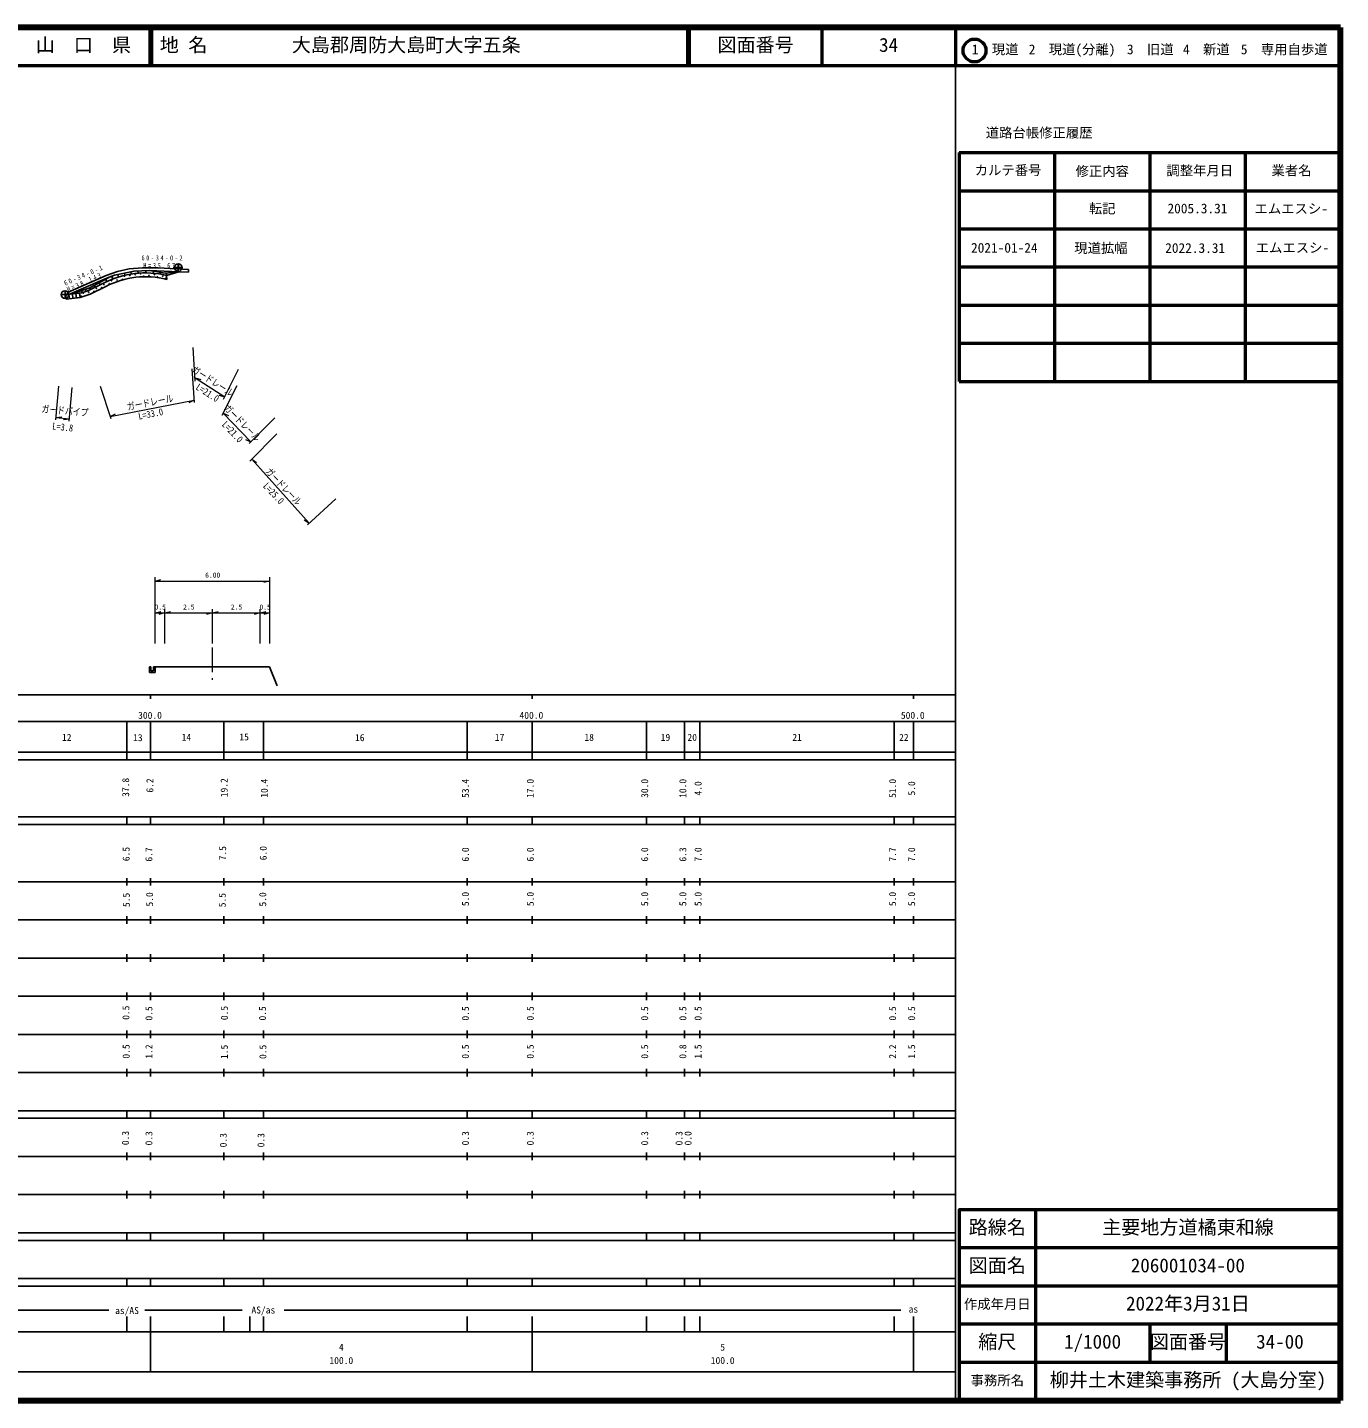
# Model space of a CAD drawing. Units: millimetres on the paper, with parts at other scales. Extents: x 40 to 680, y 20 to 380.
# Drawn here: x 335.7 to 680, y 20 to 380 of the extents above; entities that cross this region are included whole.
import ezdxf
from ezdxf.enums import TextEntityAlignment as Align

# ---------------------------------------------------------------- set-up
doc = ezdxf.new("R2010")
doc.units = ezdxf.units.MM
doc.linetypes.add('USER1', pattern=[10, 6.4, -1.6, 0.4, -1.6])
for name, color, linetype, lineweight in [('M-BGD', 7, 'Continuous', 25), ('M-BMK', 2, 'USER1', 13), ('M-BMK-SRVR', 3, 'Continuous', 25), ('M-STR-HTXT', 7, 'Continuous', 13), ('M-TTL', 2, 'Continuous', 140), ('M-TTL-BAND', 7, 'Continuous', 25), ('M-TTL-FRAM', 2, 'Continuous', 50), ('M-TTL-LINE', 7, 'Continuous', 50)]:
    doc.layers.add(name, color=color, linetype=linetype, lineweight=lineweight)
doc.layers.add('M-TTL-TXT', color=7, linetype='Continuous')
doc.styles.add('ＭＳ ゴシック', font='')
doc.styles.get('ＭＳ ゴシック').set_extended_font_data('MS Gothic')

msp = doc.modelspace()

# ---------------------------------------------------------------- linework, layer by layer
at = {"layer": 'M-BGD'}
for p, q in [((346.546, 310.014), (354.862, 313.549)), ((357.13, 314.521), (354.862, 313.549)), ((356.178, 314.007), (356.398, 313.61)), ((357.783, 314.757), (358.056, 314.022)), ((359.409, 315.222), (359.496, 314.806)), ((361.113, 315.576), (361.231, 315.008)), ((362.817, 315.93), (362.891, 315.573)), ((364.684, 316.15), (364.709, 315.558)), ((366.716, 316.235), (366.732, 315.844)), ((367.732, 316.278), (371.782, 315.57)), ((368.744, 316.101), (368.649, 315.555)), ((370.521, 315.791), (370.472, 315.513)), ((371.782, 315.57), (375.382, 315.931)), ((372.123, 315.604), (372.185, 314.986)), ((372.185, 314.986), (375.382, 315.931)), ((372.185, 314.986), (372.222, 313.947)), ((373.781, 315.771), (373.795, 315.628)), ((377.924, 315.885), (375.382, 315.931)), ((377.924, 315.885), (377.955, 316.584)), ((346.387, 310.389), (345.753, 309.736)), ((345.753, 309.736), (345.878, 308.733)), ((346.546, 310.014), (346.694, 308.835)), ((347.469, 310.178), (347.622, 308.952)), ((348.4, 310.274), (348.551, 309.068)), ((348.823, 310.649), (348.875, 310.491)), ((349.479, 309.184), (352.116, 310.082)), ((350.052, 310.45), (349.874, 310.994)), ((350.886, 311.326), (350.987, 311.02)), ((351.737, 311.01), (355.829, 313.019)), ((352.026, 311.7), (352.181, 311.228)), ((352.116, 310.082), (356.278, 312.125)), ((353.217, 312.362), (353.375, 312.078)), ((354.517, 313.084), (354.826, 312.528)), ((368.072, 212.393), (367.672, 212.393)), ((367.672, 212.393), (367.672, 210.893)), ((368.072, 212.393), (368.072, 211.293)), ((368.072, 211.293), (368.772, 211.293)), ((369.172, 212.393), (368.772, 212.393)), ((368.772, 211.293), (368.772, 212.393)), ((399.172, 212.393), (401.172, 207.393))]:
    msp.add_line(p, q, dxfattribs=at)
for points in [[(377.955, 316.584), (369.929, 316.937), (365.881, 317.004), (362.367, 316.703), (359.341, 316.05), (356.314, 315.01), (346.224, 310.519), (346.321, 310.321)], [(347.348, 310.165), (352.026, 311.7), (357.008, 314.469)], [(357.129, 314.521), (358.558, 315.045), (363.668, 316.107), (367.732, 316.278), (371.782, 315.57)], [(357.13, 314.521), (358.558, 315.045), (363.668, 316.107), (367.732, 316.278), (375.382, 315.931)], [(345.878, 308.733), (349.479, 309.184), (349.309, 310.368)], [(346.387, 310.389), (346.546, 310.014), (347.348, 310.165)], [(351.737, 311.01), (350.03, 310.443), (347.347, 310.165)], [(367.672, 210.893), (369.172, 210.893), (369.172, 212.393)], [(369.172, 212.393), (371.672, 212.393), (396.672, 212.393), (399.172, 212.393)]]:
    msp.add_lwpolyline(points, dxfattribs=at)
for centre in [(357.775, 313.593), (359.174, 313.794), (360.574, 313.995), (361.173, 314.796), (362.573, 314.998), (363.973, 315.199), (365.373, 315.4), (366.173, 314.801), (367.573, 315.003), (368.973, 315.204), (369.773, 314.605), (371.173, 314.806), (371.974, 314.207), (349.779, 309.584), (350.378, 310.385), (351.778, 310.586), (353.177, 310.788), (353.777, 311.588), (355.176, 311.79), (355.776, 312.59), (357.175, 312.792)]:
    msp.add_circle(centre, 0.05, dxfattribs=at)
for radius, start, end in [(23.701, 76.52011, 117.19254), (22.701, 75.81763, 117.21524)]:
    msp.add_arc((366.66, 291.938), radius, start, end, dxfattribs=at)
at = {"layer": 'M-BMK'}
msp.add_line((384.172, 217.393), (384.172, 207.393), dxfattribs=at)
at = {"layer": 'M-BMK-SRVR'}
for p, q in [((374.238, 317.056), (376.238, 317.056)), ((375.238, 318.056), (375.238, 316.056)), ((344.545, 309.974), (346.545, 309.974)), ((345.545, 310.974), (345.545, 308.974))]:
    msp.add_line(p, q, dxfattribs=at)
for centre in [(375.238, 317.056), (345.545, 309.974)]:
    msp.add_circle(centre, 1, dxfattribs=at)
at = {"layer": 'M-STR-HTXT'}
for p, q in [((379.685, 287.282), (379.14, 296.134)), ((379.474, 281.637), (378.929, 290.489)), ((379.632, 288.144), (387.416, 283.169)), ((379.632, 288.144), (381.137, 287.743)), ((387.105, 282.551), (391.038, 290.378)), ((343.129, 277.149), (343.898, 285.984)), ((346.66, 276.784), (347.428, 285.62)), ((357.608, 277.415), (354.869, 285.85)), ((386.76, 278.33), (390.694, 286.156)), ((385.911, 283.571), (387.416, 283.169)), ((343.178, 277.704), (344.715, 277.956)), ((343.178, 277.704), (346.713, 277.396)), ((345.169, 277.192), (346.713, 277.396)), ((357.417, 278.004), (358.809, 278.704)), ((387.038, 278.882), (394.285, 271.338)), ((387.038, 278.882), (388.454, 278.233)), ((393.868, 270.919), (400.568, 277.655)), ((392.869, 271.988), (394.285, 271.338)), ((393.971, 266.308), (401.062, 273.437)), ((394.501, 266.841), (409.587, 250.062)), ((394.501, 266.841), (395.794, 265.972)), ((409.115, 249.633), (416.549, 256.384)), ((408.271, 250.895), (409.587, 250.062)), ((369.172, 218.456), (369.172, 235.867)), ((369.172, 234.867), (370.672, 235.287)), ((369.172, 234.867), (399.172, 234.867)), ((399.172, 234.867), (397.672, 234.447)), ((399.172, 235.867), (399.172, 218.456)), ((369.172, 226.496), (370.672, 226.916)), ((371.672, 227.496), (371.672, 218.456)), ((371.672, 226.496), (373.172, 226.916)), ((384.172, 227.496), (384.172, 218.456)), ((384.172, 226.496), (385.672, 226.916)), ((396.672, 227.496), (396.672, 218.456)), ((396.672, 226.496), (398.172, 226.916)), ((369.172, 226.496), (371.672, 226.496)), ((371.672, 226.496), (370.172, 226.076)), ((371.672, 226.496), (384.172, 226.496)), ((384.172, 226.496), (382.672, 226.076)), ((384.172, 226.496), (396.672, 226.496)), ((396.672, 226.496), (395.172, 226.076)), ((396.672, 226.496), (399.172, 226.496)), ((399.172, 226.496), (397.672, 226.076))]:
    msp.add_line(p, q, dxfattribs=at)
msp.add_lwpolyline([(357.417, 278.004), (379.433, 282.298), (378.041, 281.598)], dxfattribs=at)
at = {"layer": 'M-TTL'}
for p, q in [((680, 380), (40, 380)), ((680, 20), (680, 380)), ((40, 20), (680, 20))]:
    msp.add_line(p, q, dxfattribs=at)
at = {"layer": 'M-TTL-BAND'}
for p, q in [((579, 20), (579, 370)), ((40, 205), (579, 205)), ((368, 205), (368, 204)), ((468, 205), (468, 204)), ((568, 205), (568, 204)), ((68, 198), (579, 198)), ((361.8, 188), (361.8, 198)), ((368, 188), (368, 198)), ((387.2, 188), (387.2, 198)), ((397.6, 188), (397.6, 198)), ((451, 188), (451, 198)), ((468, 188), (468, 198)), ((498, 188), (498, 198)), ((508, 188), (508, 198)), ((512, 188), (512, 198)), ((563, 188), (563, 198)), ((568, 188), (568, 198)), ((40, 190), (579, 190)), ((40, 188), (579, 188)), ((40, 173), (579, 173)), ((361.8, 171), (361.8, 173)), ((368, 171), (368, 173)), ((387.2, 171), (387.2, 173)), ((397.6, 171), (397.6, 173)), ((451, 171), (451, 173)), ((468, 171), (468, 173)), ((498, 171), (498, 173)), ((508, 171), (508, 173)), ((512, 171), (512, 173)), ((563, 171), (563, 173)), ((568, 171), (568, 173)), ((40, 171), (579, 171)), ((40, 156), (579, 156)), ((361.8, 155), (361.8, 157)), ((368, 155), (368, 157)), ((387.2, 155), (387.2, 157)), ((397.6, 155), (397.6, 157)), ((451, 155), (451, 157)), ((468, 155), (468, 157)), ((498, 155), (498, 157)), ((508, 155), (508, 157)), ((512, 155), (512, 157)), ((563, 155), (563, 157)), ((568, 155), (568, 157)), ((46, 146), (579, 146)), ((361.8, 145), (361.8, 147)), ((368, 145), (368, 147)), ((387.2, 145), (387.2, 147)), ((397.6, 145), (397.6, 147)), ((451, 145), (451, 147)), ((468, 145), (468, 147)), ((498, 145), (498, 147)), ((508, 145), (508, 147)), ((512, 145), (512, 147)), ((563, 145), (563, 147)), ((568, 145), (568, 147)), ((361.8, 135), (361.8, 137)), ((368, 135), (368, 137)), ((387.2, 135), (387.2, 137)), ((397.6, 135), (397.6, 137)), ((451, 135), (451, 137)), ((468, 135), (468, 137)), ((498, 135), (498, 137)), ((508, 135), (508, 137)), ((512, 135), (512, 137)), ((563, 135), (563, 137)), ((568, 135), (568, 137)), ((52, 136), (579, 136)), ((46, 126), (579, 126)), ((361.8, 125), (361.8, 127)), ((368, 125), (368, 127)), ((387.2, 125), (387.2, 127)), ((397.6, 125), (397.6, 127)), ((451, 125), (451, 127)), ((468, 125), (468, 127)), ((498, 125), (498, 127)), ((508, 125), (508, 127)), ((512, 125), (512, 127)), ((563, 125), (563, 127)), ((568, 125), (568, 127)), ((52, 116), (579, 116)), ((361.8, 115), (361.8, 117)), ((368, 115), (368, 117)), ((387.2, 115), (387.2, 117)), ((397.6, 115), (397.6, 117)), ((451, 115), (451, 117)), ((468, 115), (468, 117)), ((498, 115), (498, 117)), ((508, 115), (508, 117)), ((512, 115), (512, 117)), ((563, 115), (563, 117)), ((568, 115), (568, 117)), ((46, 106), (579, 106)), ((361.8, 105), (361.8, 107)), ((368, 105), (368, 107)), ((387.2, 105), (387.2, 107)), ((397.6, 105), (397.6, 107)), ((451, 105), (451, 107)), ((468, 105), (468, 107)), ((498, 105), (498, 107)), ((508, 105), (508, 107)), ((512, 105), (512, 107)), ((563, 105), (563, 107)), ((568, 105), (568, 107)), ((40, 96), (579, 96)), ((40, 94), (579, 94)), ((361.8, 94), (361.8, 96)), ((368, 94), (368, 96)), ((387.2, 94), (387.2, 96)), ((397.6, 94), (397.6, 96)), ((451, 94), (451, 96)), ((468, 94), (468, 96)), ((498, 94), (498, 96)), ((508, 94), (508, 96)), ((512, 94), (512, 96)), ((563, 94), (563, 96)), ((568, 94), (568, 96)), ((49, 84), (579, 84)), ((361.8, 83), (361.8, 85)), ((368, 83), (368, 85)), ((387.2, 83), (387.2, 85)), ((397.6, 83), (397.6, 85)), ((451, 83), (451, 85)), ((468, 83), (468, 85)), ((498, 83), (498, 85)), ((508, 83), (508, 85)), ((512, 83), (512, 85)), ((563, 83), (563, 85)), ((568, 83), (568, 85)), ((40, 74), (579, 74)), ((361.8, 73), (361.8, 75)), ((368, 73), (368, 75)), ((387.2, 73), (387.2, 75)), ((397.6, 73), (397.6, 75)), ((451, 73), (451, 75)), ((468, 73), (468, 75)), ((498, 73), (498, 75)), ((508, 73), (508, 75)), ((512, 73), (512, 75)), ((563, 73), (563, 75)), ((568, 73), (568, 75)), ((40, 64), (579, 64)), ((40, 62), (579, 62)), ((361.8, 62), (361.8, 64)), ((368, 62), (368, 64)), ((387.2, 62), (387.2, 64)), ((397.6, 62), (397.6, 64)), ((451, 62), (451, 64)), ((468, 62), (468, 64)), ((498, 62), (498, 64)), ((508, 62), (508, 64)), ((512, 62), (512, 64)), ((563, 62), (563, 64)), ((568, 62), (568, 64)), ((40, 52), (579, 52)), ((361.8, 50), (361.8, 52)), ((368, 50), (368, 52)), ((387.2, 50), (387.2, 52)), ((397.6, 50), (397.6, 52)), ((451, 50), (451, 52)), ((468, 50), (468, 52)), ((498, 50), (498, 52)), ((508, 50), (508, 52)), ((512, 50), (512, 52)), ((563, 50), (563, 52)), ((568, 50), (568, 52)), ((40, 50), (579, 50)), ((70.821, 43.704), (357.001, 43.704)), ((366.469, 43.704), (391.998, 43.704)), ((402.991, 43.704), (564.713, 43.704)), ((361.8, 38), (361.8, 42)), ((368, 27.5), (368, 42)), ((387.2, 38), (387.2, 42)), ((394, 38), (394, 42)), ((397.6, 38), (397.6, 42)), ((451, 38), (451, 42)), ((468, 27.5), (468, 42)), ((498, 38), (498, 42)), ((508, 38), (508, 42)), ((512, 38), (512, 42)), ((563, 38), (563, 42)), ((568, 27.5), (568, 42)), ((40.264, 38), (579, 38)), ((68, 27.5), (579, 27.5))]:
    msp.add_line(p, q, dxfattribs=at)
at = {"layer": 'M-TTL-FRAM'}
for p, q in [((580, 347.197), (580, 287.197)), ((580, 347.197), (680, 347.197)), ((580, 287.197), (680, 287.197))]:
    msp.add_line(p, q, dxfattribs=at)
msp.add_lwpolyline([(680, 70), (580, 70), (580, 20)], dxfattribs=at)
at = {"layer": 'M-TTL-LINE'}
for p, q in [((367.75, 380), (367.75, 370)), ((368.25, 380), (368.25, 370)), ((508.747, 380), (508.747, 370)), ((509.247, 380), (509.247, 370)), ((543.996, 380), (543.996, 370)), ((579, 380), (579, 370)), ((40, 370), (680, 370)), ((605, 347.197), (605, 287.197)), ((630, 347.197), (630, 287.197)), ((655, 347.197), (655, 287.197)), ((580, 337.197), (680, 337.197)), ((580, 327.197), (680, 327.197)), ((580, 317.197), (680, 317.197)), ((580, 307.197), (680, 307.197)), ((580, 297.197), (680, 297.197)), ((600, 70), (600, 20)), ((680, 60), (580, 60)), ((680, 50), (580, 50)), ((680, 40), (580, 40)), ((630, 40), (630, 30)), ((650, 40), (650, 30)), ((680, 30), (580, 30))]:
    msp.add_line(p, q, dxfattribs=at)
msp.add_circle((584.031, 373.958), 3, dxfattribs=at)

# ---------------------------------------------------------------- texts
at = {"layer": 'M-BMK-SRVR', "char_height": 1.32, "attachment_point": 7, "style": 'ＭＳ ゴシック'}
for s, insert, rotation in [('\\T1.54;\\W0.75;60-34-0-1', (345.658, 312.263), 23.2), ('\\T1.55;\\W0.75;H=38.143', (346.394, 310.62), 24.1)]:
    msp.add_mtext(s, dxfattribs=dict(at, insert=insert, rotation=rotation))
for s, insert in [('\\T1.54;\\W0.75;60-34-0-2', (365.609, 318.898)), ('\\T1.55;\\W0.75;H=35.679', (366.082, 316.906))]:
    msp.add_mtext(s, dxfattribs=dict(at, insert=insert))
at = {"layer": 'M-STR-HTXT', "style": 'ＭＳ ゴシック', "width": 0.8}
for s, rotation, p in [('ガードレール', 327.4, (378.284, 289.369)), ('L=21.0', 327.3, (379.362, 284.772)), ('ガードパイプ', 355.1, (339.276, 278.569)), ('ガードレール', 11, (362.091, 279.067)), ('ガードレール', 314.8, (386.665, 279.648)), ('L=33.0', 11, (365.041, 276.627)), ('L=3.8', 353.8, (342.064, 274.083)), ('L=21.0', 313.5, (386.148, 275.37)), ('ガードレール', 313.5, (397.56, 263.099)), ('L=25.0', 313.5, (396.929, 259.244))]:
    msp.add_text(s, height=1.833, rotation=rotation, dxfattribs=at).set_placement(p, align=Align.BOTTOM_LEFT)
at = {"layer": 'M-STR-HTXT', "style": 'ＭＳ ゴシック', "width": 1.05}
for s, p in [('6.00', (382.297, 235.367)), ('0.5', (369.022, 226.996)), ('2.5', (376.522, 226.996)), ('2.5', (389.022, 226.996)), ('0.5', (396.522, 226.996))]:
    msp.add_text(s, height=1.32, dxfattribs=at).set_placement(p, align=Align.BOTTOM_LEFT)
at = {"layer": 'M-TTL-BAND', "style": 'ＭＳ ゴシック'}
for s, p in [('300.0', (364.719, 198.195)), ('400.0', (464.719, 198.195)), ('500.0', (564.719, 198.195)), ('12', (344.75, 192.405)), ('13', (363.397, 192.334)), ('14', (376.129, 192.455)), ('15', (391.271, 192.532)), ('16', (421.6, 192.342)), ('17', (458.25, 192.405)), ('18', (481.75, 192.405)), ('19', (501.75, 192.405)), ('20', (508.75, 192.405)), ('21', (536.25, 192.405)), ('22', (564.25, 192.405)), ('as/AS', (358.68, 42.125)), ('AS/as', (394.431, 42.271)), ('as', (566.75, 42.5)), ('4', (417.375, 32.523)), ('5', (517.375, 32.523)), ('100.0', (414.875, 29.033)), ('100.0', (514.875, 29.033))]:
    msp.add_text(s, height=1.833, dxfattribs=at).set_placement(p, align=Align.BOTTOM_LEFT)
for s, p in [('37.8', (362.911, 178.279)), (' 6.2', (369.254, 178.132)), ('19.2', (388.735, 178.183)), ('10.4', (399.262, 178.039)), ('53.4', (452, 178)), ('17.0', (469, 178)), ('30.0', (499, 178)), ('10.0', (509, 178)), ('4.0', (513, 178.625)), ('51.0', (564, 178)), ('5.0', (569, 178.625)), ('6.5', (363.033, 161.412)), ('6.7', (369, 161.299)), ('7.5', (388.338, 161.632)), ('6.0', (398.977, 161.645)), ('6.0', (452, 161.299)), ('6.0', (469, 161.299)), ('6.0', (499, 161.299)), ('6.3', (509, 161.299)), ('7.0', (513, 161.299)), ('7.7', (564, 161.299)), ('7.0', (569, 161.299)), ('5.5', (363.081, 149.378)), ('5.0', (369.186, 149.521)), ('5.5', (388.232, 149.329)), ('5.0', (398.856, 149.523)), ('5.0', (452, 149.625)), ('5.0', (469, 149.625)), ('5.0', (499, 149.625)), ('5.0', (509, 149.625)), ('5.0', (513, 149.625)), ('5.0', (564, 149.625)), ('5.0', (569, 149.625)), ('0.5', (362.969, 119.814)), ('0.5', (369, 119.625)), ('0.5', (388.794, 119.735)), ('0.5', (398.781, 119.635)), ('0.5', (452, 119.625)), ('0.5', (469, 119.625)), ('0.5', (499, 119.625)), ('0.5', (509, 119.625)), ('0.5', (513, 119.625)), ('0.5', (564, 119.625)), ('0.5', (569, 119.625)), ('0.5', (363.033, 109.652)), ('1.2', (369, 109.625)), ('1.5', (388.794, 109.549)), ('0.5', (398.881, 109.549)), ('0.5', (452, 109.625)), ('0.5', (469, 109.625)), ('0.5', (499, 109.625)), ('0.8', (509, 109.625)), ('1.5', (513, 109.625)), ('2.2', (564, 109.625)), ('1.5', (569, 109.625)), ('0.3', (362.841, 86.957)), ('0.3', (369, 86.889)), ('0.3', (452, 86.889)), ('0.3', (469, 86.889)), ('0.3', (499, 86.889)), ('0.3', (508, 86.889)), ('0.0', (510.37, 86.889)), ('0.3', (388.495, 86.38)), ('0.3', (398.381, 86.38))]:
    msp.add_text(s, height=1.833, rotation=90, dxfattribs=at).set_placement(p, align=Align.BOTTOM_LEFT)
at = {"layer": 'M-TTL-TXT', "style": 'ＭＳ ゴシック'}
for s, height, p in [('山\u3000口\u3000県', 3.666, (337.875, 372.5)), ('地 名', 3.666, (370.38, 372.5)), ('大島郡周防大島町大字五条', 3.666, (405.024, 372.5)), ('図面番号', 3.666, (516.621, 372.5)), ('34', 3.666, (558.996, 372.5)), ('1\u3000現道', 2.566, (583.323, 372.208)), ('2\u3000現道(分離)', 2.566, (598.244, 372.208)), ('3\u3000旧道', 2.566, (623.996, 372.208)), ('4\u3000新道', 2.566, (638.699, 372.208)), ('5\u3000専用自歩道', 2.566, (653.853, 372.208)), ('道路台帳修正履歴', 2.566, (586.968, 350.363)), ('カルテ番号', 2.566, (584.089, 340.527)), ('修正内容', 2.566, (610.509, 340.273)), ('調整年月日', 2.566, (634.339, 340.447)), ('業者名', 2.566, (661.884, 340.447)), ('転記', 2.566, (614, 330.495)), ('2005.3.31', 2.566, (634.625, 330.495)), ('エムエスシ-', 2.566, (657.452, 330.439)), ('2021-01-24', 2.566, (583.112, 320.173)), ('現道拡幅', 2.566, (610.173, 320.124)), ('2022.3.31', 2.566, (634.029, 320.124)), ('エムエスシ-', 2.566, (657.751, 320.2)), ('路線名', 3.666, (582.5, 62.5)), ('路線名', 3.666, (582.5, 62.5)), ('主要地方道橘東和線', 3.666, (617.5, 62.5)), ('図面名', 3.666, (582.5, 52.5)), ('図面名', 3.666, (582.5, 52.5)), ('206001034-00', 3.666, (625, 52.5)), ('作成年月日', 2.566, (581.25, 43.25)), ('作成年月日', 2.566, (581.25, 43.25)), ('2022年3月31日', 3.666, (623.75, 42.5)), ('縮尺', 3.666, (585, 32.5)), ('縮尺', 3.666, (585, 32.5)), ('1/1000', 3.666, (607.5, 32.5)), ('図面番号', 3.666, (630, 32.5)), ('図面番号', 3.666, (630, 32.5)), ('34-00', 3.666, (657.875, 32.5)), ('事務所名', 2.566, (583, 23.25)), ('事務所名', 2.566, (583, 23.25)), ('柳井土木建築事務所 (大島分室)', 3.666, (603.75, 22.5))]:
    msp.add_text(s, height=height, dxfattribs=at).set_placement(p, align=Align.BOTTOM_LEFT)

doc.saveas('drawing.dxf')
